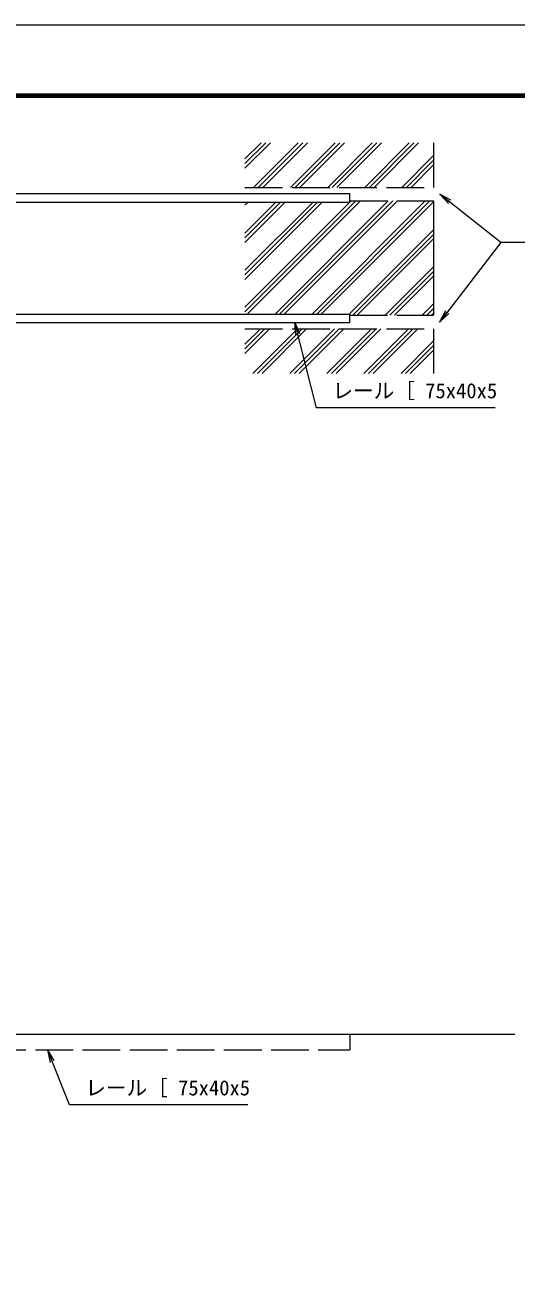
# Model space of a CAD drawing. Units: millimetres, scale not verified. Extents: x -6300 to 6300, y -4455 to 4455.
# Drawn here: x 202 to 2547, y -1458 to 4455 of the extents above; entities that cross this region are included whole.
import ezdxf
from ezdxf.enums import TextEntityAlignment as Align

# ---------------------------------------------------------------- set-up
doc = ezdxf.new("R2010")
doc.units = ezdxf.units.MM
doc.header["$LTSCALE"] = 30
doc.linetypes.add('DASHED', pattern=[7.5, 6, -1.5])
for name, color, linetype, lineweight in [('0-1_0', 7, 'Continuous', 9), ('0-5_D-STR2', 7, 'Continuous', 9), ('0-6_D-STR5', 3, 'Continuous', 18), ('0-7_D-STR-TXT', 7, 'Continuous', 9), ('0-8_D-STR4', 7, 'Continuous', 9), ('0-9_D-DCR-HCH', 7, 'Continuous', 9), ('0-A_D-TTL', 7, 'Continuous', 9)]:
    doc.layers.add(name, color=color, linetype=linetype, lineweight=lineweight)
doc.styles.add('ＭＳ ゴシック', font='')
doc.styles.get('ＭＳ ゴシック').set_extended_font_data('MS Gothic')

# ---------------------------------------------------------------- blocks, each defined once
blk = doc.blocks.new('_Open')
at = {"layer": '0-1_0'}
blk.add_line((-30, 5), (0, 0), dxfattribs=at)
blk.add_lwpolyline([(-30, -5), (0, 0), (-30, 0)], dxfattribs=at)

msp = doc.modelspace()

# ---------------------------------------------------------------- linework, layer by layer
at = {"layer": '0-5_D-STR2'}
msp.add_line((-4707.43, -360.92), (2541.05, -360.92), dxfattribs=at)
at = {"layer": '0-6_D-STR5'}
for p, q in [((-1242.43, 3649.5), (1752.57, 3649.5)), ((-1242.43, 3609.5), (1752.57, 3609.5)), ((1752.57, 3609.5), (1752.57, 3649.5)), ((-1242.43, 3074.5), (1752.57, 3074.5)), ((-1242.43, 3034.5), (1752.57, 3034.5)), ((1752.57, 3034.5), (1752.57, 3074.5)), ((-4247.43, -360.92), (1752.57, -360.92))]:
    msp.add_line(p, q, dxfattribs=at)
at = {"layer": '0-6_D-STR5', "linetype": 'DASHED'}
for p in [(1752.57, -360.92), (-4247.43, -435.92)]:
    msp.add_line(p, (1752.57, -435.92), dxfattribs=at)
at = {"layer": '0-7_D-STR-TXT'}
for points in [[(3646.97, 3417), (2473.65, 3417), (2184.04, 3645.76)], [(3646.97, 3417), (2473.65, 3417), (2182.02, 3038.58)], [(2447.11, 2627.44), (1593.84, 2627.44), (1491.03, 3035.06)], [(1266.78, -698.25), (414.65, -698.25), (312.08, -437.78)]]:
    msp.add_lwpolyline(points, dxfattribs=at)
at = {"layer": '0-8_D-STR4'}
for p, q in [((2152.57, 3892), (2152.57, 3679.5)), ((2152.57, 3614.5), (2152.57, 3069.5)), ((2152.57, 3004.5), (2152.57, 2792))]:
    msp.add_line(p, q, dxfattribs=at)
at = {"layer": '0-8_D-STR4', "linetype": 'DASHED'}
for p, q in [((1252.57, 3679.5), (2152.57, 3679.5)), ((1752.57, 3614.5), (2152.57, 3614.5)), ((1752.57, 3069.5), (2152.57, 3069.5)), ((1252.57, 3004.5), (2152.57, 3004.5))]:
    msp.add_line(p, q, dxfattribs=at)
at = {"layer": '0-9_D-DCR-HCH'}
for p, q in [((1252.57, 3770.58), (1373.98, 3892)), ((1252.57, 3792.68), (1351.88, 3892)), ((1252.57, 3814.78), (1329.79, 3892)), ((1294.06, 3679.5), (1506.56, 3892)), ((1316.16, 3679.5), (1528.66, 3892)), ((1338.26, 3679.5), (1550.76, 3892)), ((1470.84, 3679.5), (1683.34, 3892)), ((1492.94, 3679.5), (1705.44, 3892)), ((1515.03, 3679.5), (1727.53, 3892)), ((1647.62, 3679.5), (1860.12, 3892)), ((1669.71, 3679.5), (1882.21, 3892)), ((1691.81, 3679.5), (1904.31, 3892)), ((1824.39, 3679.5), (2036.89, 3892)), ((1846.49, 3679.5), (2058.99, 3892)), ((1868.59, 3679.5), (2081.09, 3892)), ((2001.17, 3679.5), (2152.57, 3830.89)), ((2023.27, 3679.5), (2152.57, 3808.8)), ((2045.37, 3679.5), (2152.57, 3786.7)), ((1252.57, 3085.57), (1781.49, 3614.5)), ((1252.57, 3107.67), (1759.39, 3614.5)), ((1252.57, 3593.81), (1268.26, 3609.5)), ((1252.57, 3417.03), (1445.04, 3609.5)), ((1252.57, 3240.25), (1621.81, 3609.5)), ((1252.57, 3439.13), (1422.94, 3609.5)), ((1252.57, 3262.35), (1599.71, 3609.5)), ((1252.57, 3461.22), (1400.84, 3609.5)), ((1252.57, 3284.45), (1577.62, 3609.5)), ((1263.59, 3074.5), (1803.59, 3614.5)), ((1396.17, 3074.5), (1936.17, 3614.5)), ((1418.27, 3074.5), (1958.27, 3614.5)), ((1440.37, 3074.5), (1980.37, 3614.5)), ((1572.95, 3074.5), (2112.95, 3614.5)), ((1595.04, 3074.5), (2135.04, 3614.5)), ((1617.14, 3074.5), (2152.57, 3609.92)), ((1749.72, 3074.5), (2152.57, 3477.34)), ((1766.82, 3069.5), (2152.57, 3455.24)), ((1788.92, 3069.5), (2152.57, 3433.15)), ((1921.5, 3069.5), (2152.57, 3300.56)), ((1943.6, 3069.5), (2152.57, 3278.47)), ((1965.7, 3069.5), (2152.57, 3256.37)), ((2098.28, 3069.5), (2152.57, 3123.79)), ((2120.37, 3069.5), (2152.57, 3101.69)), ((2142.47, 3069.5), (2152.57, 3079.59)), ((1252.57, 2886.7), (1370.37, 3004.5)), ((1252.57, 2908.8), (1348.27, 3004.5)), ((1252.57, 2930.89), (1326.17, 3004.5)), ((1290.45, 2792), (1502.95, 3004.5)), ((1312.54, 2792), (1525.04, 3004.5)), ((1334.64, 2792), (1547.14, 3004.5)), ((1467.22, 2792), (1679.72, 3004.5)), ((1489.32, 2792), (1701.82, 3004.5)), ((1511.42, 2792), (1723.92, 3004.5)), ((1644, 2792), (1856.5, 3004.5)), ((1666.1, 2792), (1878.6, 3004.5)), ((1688.2, 2792), (1900.7, 3004.5)), ((1820.78, 2792), (2033.28, 3004.5)), ((1842.87, 2792), (2055.37, 3004.5)), ((1864.97, 2792), (2077.47, 3004.5)), ((1997.55, 2792), (2152.57, 2947.01)), ((2019.65, 2792), (2152.57, 2924.91)), ((2041.75, 2792), (2152.57, 2902.82))]:
    msp.add_line(p, q, dxfattribs=at)
at = {"layer": '0-A_D-TTL', "color": 2, "lineweight": 18}
msp.add_lwpolyline([(-6300, 4455), (6300, 4455), (6300, -4455), (-6300, -4455)], close=True, dxfattribs=at)
at = {"layer": '0-A_D-TTL'}
for points in [[(-5895, 4125), (5895, 4125), (5895, -4125), (-5895, -4125)], [(-5891.25, 4121.25), (5891.25, 4121.25), (5891.25, -4121.25), (-5891.25, -4121.25)], [(-5887.5, 4117.5), (5887.5, 4117.5), (5887.5, -4117.5), (-5887.5, -4117.5)], [(-5883.75, 4113.75), (5883.75, 4113.75), (5883.75, -4113.75), (-5883.75, -4113.75)], [(-5880, 4110), (5880, 4110), (5880, -4110), (-5880, -4110)]]:
    msp.add_lwpolyline(points, close=True, dxfattribs=at)

# ---------------------------------------------------------------- block references
at = {"layer": '0-7_D-STR-TXT', "xscale": 2, "yscale": 2}
for p, rotation in [((2182.47, 3647), 141.69601), ((2180.8, 3037), 232.37948), ((1490.54, 3037), 104.15658), ((311.34, -435.92), 111.49445)]:
    msp.add_blockref('_Open', p, dxfattribs=dict(at, rotation=rotation))

# ---------------------------------------------------------------- texts
at = {"layer": '0-7_D-STR-TXT', "style": 'ＭＳ ゴシック'}
for p in [(1670.23, 2651.46), (491.03, -674.23)]:
    msp.add_text('レール［ 75x40x5', height=72.14, dxfattribs=at).set_placement(p, align=Align.BOTTOM_LEFT)

doc.saveas('drawing.dxf')
